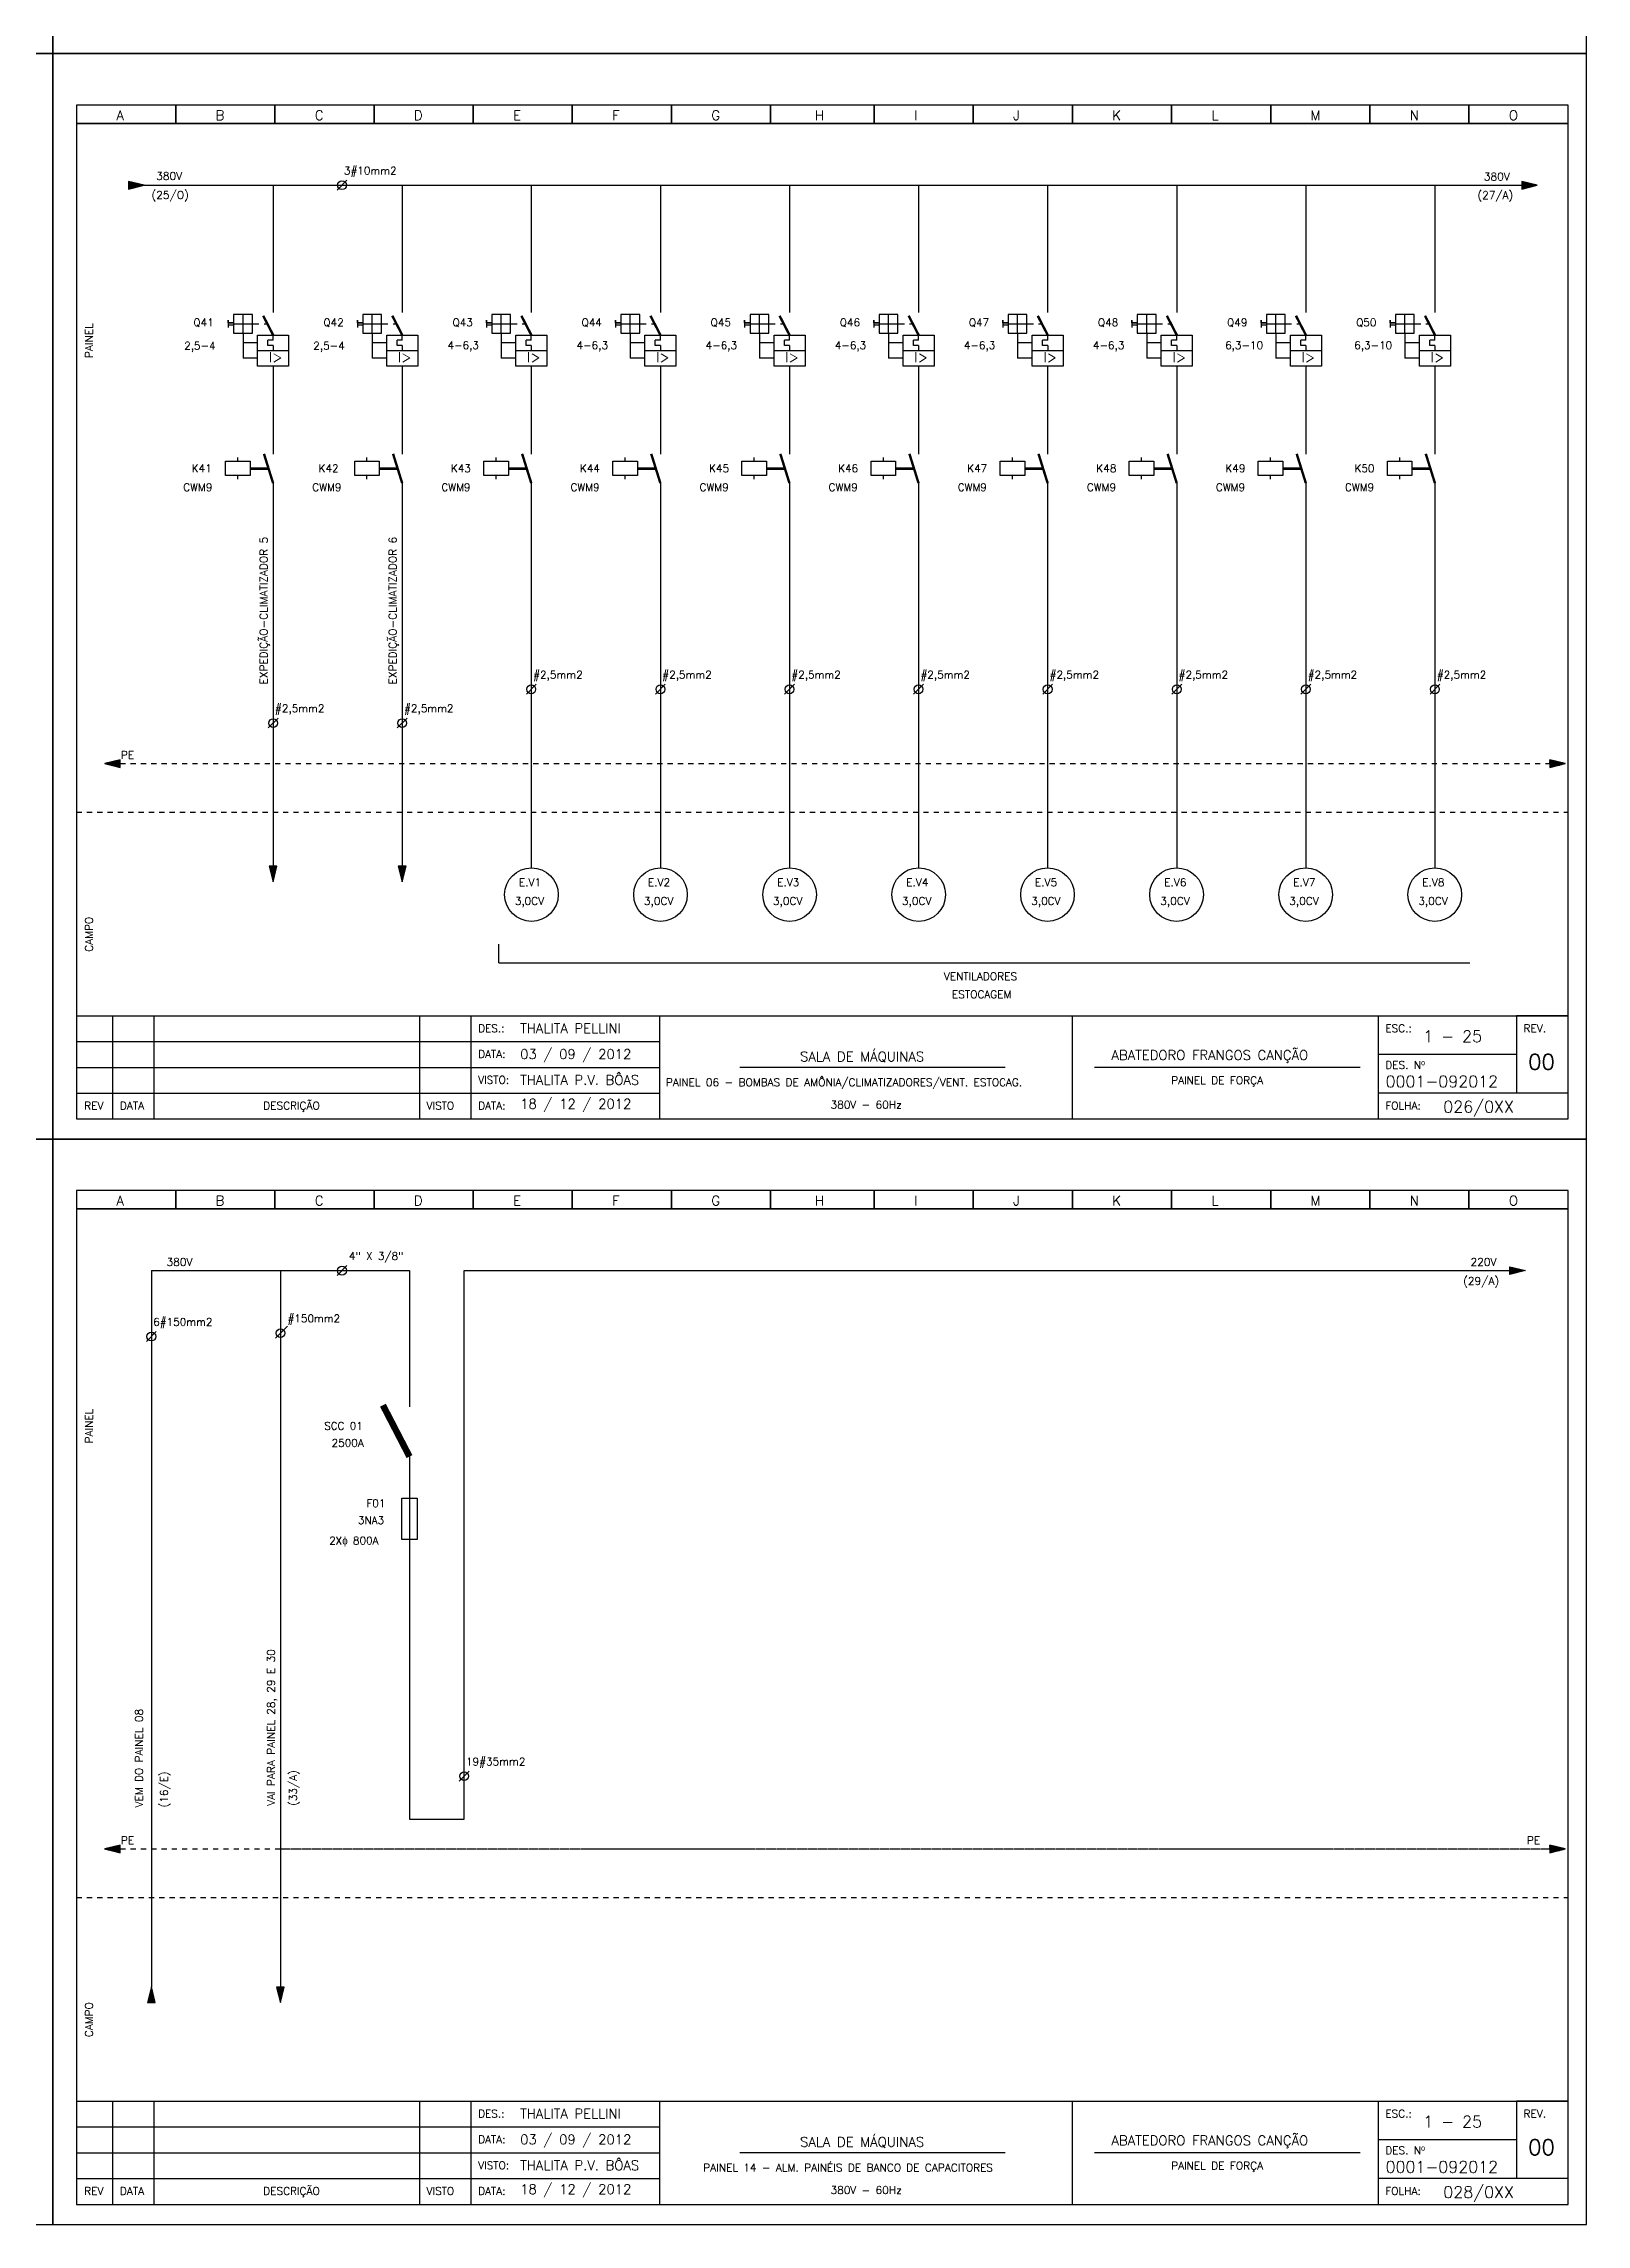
# Model space of a CAD drawing. Header units: millimetres. Extents: x 1974 to 2560, y 1429 to 1567.
# Drawn here: x 2159.6 to 2189.47, y 1470.58 to 1512.83 of the extents above; entities that cross this region are included whole.
import ezdxf

# ---------------------------------------------------------------- set-up
doc = ezdxf.new("R2010")
doc.units = ezdxf.units.MM
for name, pattern in [('DASHDOT2', [0.5, 0.25, -0.125, 0, -0.125]), ('DASHED', [0.75, 0.5, -0.25]), ('HIDDEN2', [0.1875, 0.125, -0.0625])]:
    doc.linetypes.add(name, pattern=pattern)
for name, color, linetype in [('1', 5, 'Continuous'), ('ALIMENTAÇÃO', 6, 'Continuous'), ('CONECTOR_SAK', 2, 'Continuous'), ('DISJUNTOR', 5, 'Continuous'), ('EQUIPAMENTOS', 5, 'Continuous'), ('MARGEM', 1, 'Continuous'), ('MOTORES', 5, 'Continuous'), ('PAINEL', 7, 'Continuous'), ('soft', 5, 'Continuous'), ('TERRA', 3, 'DASHED'), ('TEXTO', 4, 'Continuous'), ('TEXTO_2', 5, 'Continuous'), ('TIMBRE', 7, 'Continuous')]:
    doc.layers.add(name, color=color, linetype=linetype)
doc.styles.add('REGUA60', font='romans.shx', dxfattribs={"height": 2})
doc.styles.add('ROMANC', font='romanc.shx', dxfattribs={"height": 0.55})
doc.styles.add('ROMANS', font='romans.shx', dxfattribs={"height": 37})

msp = doc.modelspace()

# ---------------------------------------------------------------- hatches: boundary and pattern name
at = {"layer": 'EQUIPAMENTOS'}
for points in [[(2161.54, 1510.084), (2161.24, 1510.159), (2161.24, 1510.009)], [(2188.522, 1510.084), (2188.222, 1510.159), (2188.222, 1510.009)], [(2163.965, 1496.894), (2164.04, 1496.594), (2164.115, 1496.894)], [(2166.465, 1496.894), (2166.54, 1496.594), (2166.615, 1496.894)], [(2187.991, 1488.984), (2188.291, 1489.059), (2187.991, 1489.134)], [(2161.757, 1474.884), (2161.682, 1475.184), (2161.607, 1474.884)], [(2161.757, 1474.884), (2161.682, 1475.184), (2161.607, 1474.884)], [(2164.107, 1475.182), (2164.182, 1474.882), (2164.257, 1475.182)]]:
    msp.add_hatch(color=256, dxfattribs=at).paths.add_polyline_path(points)
at = {"layer": 'TERRA'}
h = msp.add_hatch(dxfattribs=at)
h.set_pattern_fill('ANSI31', color=256, scale=0.004, angle=180, style=0)
h.set_pattern_definition([(225, (2218.03320223, 1547.50084864), (0.0003535533906, -0.0003535533906), [])])
h.paths.add_polyline_path([(2160.779, 1498.881), (2161.079, 1498.881), (2161.079, 1498.956)])
h.paths.add_polyline_path([(2161.079, 1498.806), (2161.079, 1498.881), (2160.779, 1498.881)])
h = msp.add_hatch(dxfattribs=at)
h.set_pattern_fill('ANSI31', color=256, scale=0.004, style=0)
h.set_pattern_definition([(45, (2131.80874803, 1450.2612611), (-0.0003535533906, 0.0003535533906), [])])
h.paths.add_polyline_path([(2189.063, 1498.881), (2188.763, 1498.881), (2188.763, 1498.806)])
h.paths.add_polyline_path([(2188.763, 1498.956), (2188.763, 1498.881), (2189.063, 1498.881)])
h = msp.add_hatch(dxfattribs=at)
h.set_pattern_fill('ANSI31', color=256, scale=0.004, angle=180, style=0)
h.set_pattern_definition([(225, (2218.03320223, 1526.47584864), (0.0003535533906, -0.0003535533906), [])])
h.paths.add_polyline_path([(2160.779, 1477.856), (2161.079, 1477.856), (2161.079, 1477.931)])
h.paths.add_polyline_path([(2161.079, 1477.781), (2161.079, 1477.856), (2160.779, 1477.856)])
h = msp.add_hatch(dxfattribs=at)
h.set_pattern_fill('ANSI31', color=256, scale=0.004, style=0)
h.set_pattern_definition([(45, (2131.80874803, 1429.2362611), (-0.0003535533906, 0.0003535533906), [])])
h.paths.add_polyline_path([(2189.063, 1477.856), (2188.763, 1477.856), (2188.763, 1477.781)])
h.paths.add_polyline_path([(2188.763, 1477.931), (2188.763, 1477.856), (2189.063, 1477.856)])

# ---------------------------------------------------------------- linework, layer by layer
for p, q in [((2168.411, 1495.021), (2168.411, 1495.385)), ((2168.411, 1495.021), (2187.214, 1495.021)), ((2189.119, 1493.997), (2188.119, 1493.997)), ((2189.119, 1472.972), (2188.119, 1472.972))]:
    msp.add_line(p, q)
at = {"layer": '1'}
for p, q in [((2163.172, 1507.473), (2163.172, 1507.327)), ((2163.172, 1507.421), (2163.172, 1507.473)), ((2163.276, 1507.421), (2163.172, 1507.421)), ((2163.172, 1507.421), (2163.276, 1507.421)), ((2163.172, 1507.379), (2163.276, 1507.379)), ((2163.64, 1507.582), (2163.276, 1507.582)), ((2163.276, 1507.582), (2163.276, 1507.218)), ((2163.276, 1507.4), (2163.64, 1507.4)), ((2163.458, 1507.218), (2163.458, 1507.582)), ((2163.64, 1507.218), (2163.64, 1507.582)), ((2165.672, 1507.473), (2165.672, 1507.327)), ((2165.672, 1507.421), (2165.672, 1507.473)), ((2165.776, 1507.421), (2165.672, 1507.421)), ((2165.672, 1507.421), (2165.776, 1507.421)), ((2165.672, 1507.379), (2165.776, 1507.379)), ((2166.14, 1507.582), (2165.776, 1507.582)), ((2165.776, 1507.582), (2165.776, 1507.218)), ((2165.776, 1507.4), (2166.14, 1507.4)), ((2165.958, 1507.218), (2165.958, 1507.582)), ((2166.14, 1507.218), (2166.14, 1507.582)), ((2168.172, 1507.473), (2168.172, 1507.327)), ((2168.172, 1507.421), (2168.172, 1507.473)), ((2168.276, 1507.421), (2168.172, 1507.421)), ((2168.172, 1507.421), (2168.276, 1507.421)), ((2168.172, 1507.379), (2168.276, 1507.379)), ((2168.64, 1507.582), (2168.276, 1507.582)), ((2168.276, 1507.582), (2168.276, 1507.218)), ((2168.276, 1507.4), (2168.64, 1507.4)), ((2168.458, 1507.218), (2168.458, 1507.582)), ((2168.64, 1507.218), (2168.64, 1507.582)), ((2170.672, 1507.473), (2170.672, 1507.327)), ((2170.672, 1507.421), (2170.672, 1507.473)), ((2170.776, 1507.421), (2170.672, 1507.421)), ((2170.672, 1507.421), (2170.776, 1507.421)), ((2170.672, 1507.379), (2170.776, 1507.379)), ((2171.14, 1507.582), (2170.776, 1507.582)), ((2170.776, 1507.582), (2170.776, 1507.218)), ((2170.776, 1507.4), (2171.14, 1507.4)), ((2170.958, 1507.218), (2170.958, 1507.582)), ((2171.14, 1507.218), (2171.14, 1507.582)), ((2173.172, 1507.473), (2173.172, 1507.327)), ((2173.172, 1507.421), (2173.172, 1507.473)), ((2173.276, 1507.421), (2173.172, 1507.421)), ((2173.172, 1507.421), (2173.276, 1507.421)), ((2173.172, 1507.379), (2173.276, 1507.379)), ((2173.64, 1507.582), (2173.276, 1507.582)), ((2173.276, 1507.582), (2173.276, 1507.218)), ((2173.276, 1507.4), (2173.64, 1507.4)), ((2173.458, 1507.218), (2173.458, 1507.582)), ((2173.64, 1507.218), (2173.64, 1507.582)), ((2175.672, 1507.473), (2175.672, 1507.327)), ((2175.672, 1507.421), (2175.672, 1507.473)), ((2175.776, 1507.421), (2175.672, 1507.421)), ((2175.672, 1507.421), (2175.776, 1507.421)), ((2175.672, 1507.379), (2175.776, 1507.379)), ((2176.14, 1507.582), (2175.776, 1507.582)), ((2175.776, 1507.582), (2175.776, 1507.218)), ((2175.776, 1507.4), (2176.14, 1507.4)), ((2175.958, 1507.218), (2175.958, 1507.582)), ((2176.14, 1507.218), (2176.14, 1507.582)), ((2178.172, 1507.473), (2178.172, 1507.327)), ((2178.172, 1507.421), (2178.172, 1507.473)), ((2178.276, 1507.421), (2178.172, 1507.421)), ((2178.172, 1507.421), (2178.276, 1507.421)), ((2178.172, 1507.379), (2178.276, 1507.379)), ((2178.64, 1507.582), (2178.276, 1507.582)), ((2178.276, 1507.582), (2178.276, 1507.218)), ((2178.276, 1507.4), (2178.64, 1507.4)), ((2178.458, 1507.218), (2178.458, 1507.582)), ((2178.64, 1507.218), (2178.64, 1507.582)), ((2180.672, 1507.473), (2180.672, 1507.327)), ((2180.672, 1507.421), (2180.672, 1507.473)), ((2180.776, 1507.421), (2180.672, 1507.421)), ((2180.672, 1507.421), (2180.776, 1507.421)), ((2180.672, 1507.379), (2180.776, 1507.379)), ((2181.14, 1507.582), (2180.776, 1507.582)), ((2180.776, 1507.582), (2180.776, 1507.218)), ((2180.776, 1507.4), (2181.14, 1507.4)), ((2180.958, 1507.218), (2180.958, 1507.582)), ((2181.14, 1507.218), (2181.14, 1507.582)), ((2183.172, 1507.473), (2183.172, 1507.327)), ((2183.172, 1507.421), (2183.172, 1507.473)), ((2183.276, 1507.421), (2183.172, 1507.421)), ((2183.172, 1507.421), (2183.276, 1507.421)), ((2183.172, 1507.379), (2183.276, 1507.379)), ((2183.64, 1507.582), (2183.276, 1507.582)), ((2183.276, 1507.582), (2183.276, 1507.218)), ((2183.276, 1507.4), (2183.64, 1507.4)), ((2183.458, 1507.218), (2183.458, 1507.582)), ((2183.64, 1507.218), (2183.64, 1507.582)), ((2185.672, 1507.473), (2185.672, 1507.327)), ((2185.672, 1507.421), (2185.672, 1507.473)), ((2185.776, 1507.421), (2185.672, 1507.421)), ((2185.672, 1507.421), (2185.776, 1507.421)), ((2185.672, 1507.379), (2185.776, 1507.379)), ((2186.14, 1507.582), (2185.776, 1507.582)), ((2185.776, 1507.582), (2185.776, 1507.218)), ((2185.776, 1507.4), (2186.14, 1507.4)), ((2185.958, 1507.218), (2185.958, 1507.582)), ((2186.14, 1507.218), (2186.14, 1507.582)), ((2163.276, 1507.218), (2163.64, 1507.218)), ((2165.776, 1507.218), (2166.14, 1507.218)), ((2168.276, 1507.218), (2168.64, 1507.218)), ((2170.776, 1507.218), (2171.14, 1507.218)), ((2173.276, 1507.218), (2173.64, 1507.218)), ((2175.776, 1507.218), (2176.14, 1507.218)), ((2178.276, 1507.218), (2178.64, 1507.218)), ((2180.776, 1507.218), (2181.14, 1507.218)), ((2183.276, 1507.218), (2183.64, 1507.218)), ((2185.776, 1507.218), (2186.14, 1507.218))]:
    msp.add_line(p, q, dxfattribs=at)
at = {"layer": 'ALIMENTAÇÃO', "color": 6}
for p, q in [((2164.04, 1510.084), (2164.04, 1507.62)), ((2166.54, 1510.084), (2166.54, 1507.62)), ((2169.04, 1510.084), (2169.04, 1507.62)), ((2171.54, 1510.084), (2171.54, 1507.62)), ((2174.04, 1510.084), (2174.04, 1507.62)), ((2176.54, 1510.084), (2176.54, 1507.62)), ((2179.04, 1510.084), (2179.04, 1507.62)), ((2181.54, 1510.084), (2181.54, 1507.62)), ((2184.04, 1510.084), (2184.04, 1507.62)), ((2186.54, 1510.084), (2186.54, 1507.62)), ((2164.04, 1506.582), (2164.04, 1504.877)), ((2166.54, 1506.582), (2166.54, 1504.877)), ((2169.04, 1506.582), (2169.04, 1504.877)), ((2171.54, 1506.582), (2171.54, 1504.877)), ((2174.04, 1506.582), (2174.04, 1504.877)), ((2176.54, 1506.582), (2176.54, 1504.877)), ((2179.04, 1506.582), (2179.04, 1504.877)), ((2181.54, 1506.582), (2181.54, 1504.877)), ((2184.04, 1506.582), (2184.04, 1504.877)), ((2186.54, 1506.582), (2186.54, 1504.877)), ((2164.04, 1504.314), (2164.04, 1500.32)), ((2166.54, 1504.314), (2166.54, 1500.32)), ((2169.04, 1504.314), (2169.04, 1496.862)), ((2171.54, 1504.314), (2171.54, 1496.862)), ((2174.04, 1504.314), (2174.04, 1496.862)), ((2176.54, 1504.314), (2176.54, 1496.862)), ((2179.04, 1504.314), (2179.04, 1496.862)), ((2181.54, 1504.314), (2181.54, 1496.862)), ((2184.04, 1504.314), (2184.04, 1496.862)), ((2186.54, 1504.314), (2186.54, 1496.862)), ((2164.04, 1500.32), (2164.04, 1496.894)), ((2166.54, 1500.32), (2166.54, 1496.894)), ((2164.182, 1489.059), (2164.182, 1475.182))]:
    msp.add_line(p, q, dxfattribs=at)
at = {"layer": 'ALIMENTAÇÃO'}
for p, q in [((2166.682, 1489.059), (2166.682, 1486.418)), ((2167.741, 1478.436), (2167.741, 1489.059)), ((2166.682, 1485.457), (2166.682, 1478.436)), ((2166.682, 1478.436), (2167.741, 1478.436))]:
    msp.add_line(p, q, dxfattribs=at)
at = {"layer": 'CONECTOR_SAK'}
for p, q in [((2165.47, 1510.181), (2165.279, 1509.988)), ((2169.136, 1500.417), (2168.945, 1500.224)), ((2171.636, 1500.417), (2171.445, 1500.224)), ((2174.136, 1500.417), (2173.945, 1500.224)), ((2176.636, 1500.417), (2176.445, 1500.224)), ((2179.136, 1500.417), (2178.945, 1500.224)), ((2181.636, 1500.417), (2181.445, 1500.224)), ((2184.136, 1500.417), (2183.945, 1500.224)), ((2186.636, 1500.417), (2186.445, 1500.224)), ((2164.136, 1499.764), (2163.945, 1499.571)), ((2166.636, 1499.764), (2166.445, 1499.571)), ((2165.47, 1489.156), (2165.279, 1488.963)), ((2161.777, 1487.879), (2161.587, 1487.686)), ((2164.318, 1487.987), (2164.087, 1487.753)), ((2167.837, 1479.363), (2167.646, 1479.17))]:
    msp.add_line(p, q, dxfattribs=at)
for centre in [(2165.374, 1510.084), (2169.04, 1500.32), (2171.54, 1500.32), (2174.04, 1500.32), (2176.54, 1500.32), (2179.04, 1500.32), (2181.54, 1500.32), (2184.04, 1500.32), (2186.54, 1500.32), (2164.04, 1499.667), (2166.54, 1499.667), (2165.374, 1489.059), (2161.682, 1487.782), (2164.182, 1487.849), (2167.741, 1479.266)]:
    msp.add_circle(centre, 0.0846, dxfattribs=at)
at = {"layer": 'DISJUNTOR', "linetype": 'HIDDEN2'}
for p, q in [((2163.64, 1507.4), (2163.94, 1507.4)), ((2166.14, 1507.4), (2166.44, 1507.4)), ((2168.64, 1507.4), (2168.94, 1507.4)), ((2171.14, 1507.4), (2171.44, 1507.4)), ((2173.64, 1507.4), (2173.94, 1507.4)), ((2176.14, 1507.4), (2176.44, 1507.4)), ((2178.64, 1507.4), (2178.94, 1507.4)), ((2181.14, 1507.4), (2181.44, 1507.4)), ((2183.64, 1507.4), (2183.94, 1507.4)), ((2186.14, 1507.4), (2186.44, 1507.4))]:
    msp.add_line(p, q, dxfattribs=at)
at = {"layer": 'DISJUNTOR'}
for p, q in [((2163.458, 1507.218), (2163.458, 1506.732)), ((2163.74, 1507.032), (2163.458, 1507.032)), ((2163.741, 1506.883), (2164.341, 1506.883)), ((2164.041, 1507.083), (2163.941, 1507.083)), ((2163.941, 1506.983), (2163.941, 1507.083)), ((2164.041, 1506.983), (2163.941, 1506.983)), ((2164.041, 1507.083), (2164.041, 1507.183)), ((2164.041, 1506.983), (2164.041, 1506.883)), ((2165.958, 1507.218), (2165.958, 1506.732)), ((2166.24, 1507.032), (2165.958, 1507.032)), ((2166.241, 1506.883), (2166.841, 1506.883)), ((2166.541, 1507.083), (2166.441, 1507.083)), ((2166.441, 1506.983), (2166.441, 1507.083)), ((2166.541, 1506.983), (2166.441, 1506.983)), ((2166.541, 1507.083), (2166.541, 1507.183)), ((2166.541, 1506.983), (2166.541, 1506.883)), ((2168.458, 1507.218), (2168.458, 1506.732)), ((2168.74, 1507.032), (2168.458, 1507.032)), ((2168.741, 1506.883), (2169.341, 1506.883)), ((2169.041, 1507.083), (2168.941, 1507.083)), ((2168.941, 1506.983), (2168.941, 1507.083)), ((2169.041, 1506.983), (2168.941, 1506.983)), ((2169.041, 1507.083), (2169.041, 1507.183)), ((2169.041, 1506.983), (2169.041, 1506.883)), ((2170.958, 1507.218), (2170.958, 1506.732)), ((2171.24, 1507.032), (2170.958, 1507.032)), ((2171.241, 1506.883), (2171.841, 1506.883)), ((2171.541, 1507.083), (2171.441, 1507.083)), ((2171.441, 1506.983), (2171.441, 1507.083)), ((2171.541, 1506.983), (2171.441, 1506.983)), ((2171.541, 1507.083), (2171.541, 1507.183)), ((2171.541, 1506.983), (2171.541, 1506.883)), ((2173.458, 1507.218), (2173.458, 1506.732)), ((2173.74, 1507.032), (2173.458, 1507.032)), ((2173.741, 1506.883), (2174.341, 1506.883)), ((2174.041, 1507.083), (2173.941, 1507.083)), ((2173.941, 1506.983), (2173.941, 1507.083)), ((2174.041, 1506.983), (2173.941, 1506.983)), ((2174.041, 1507.083), (2174.041, 1507.183)), ((2174.041, 1506.983), (2174.041, 1506.883)), ((2175.958, 1507.218), (2175.958, 1506.732)), ((2176.24, 1507.032), (2175.958, 1507.032)), ((2176.241, 1506.883), (2176.841, 1506.883)), ((2176.541, 1507.083), (2176.441, 1507.083)), ((2176.441, 1506.983), (2176.441, 1507.083)), ((2176.541, 1506.983), (2176.441, 1506.983)), ((2176.541, 1507.083), (2176.541, 1507.183)), ((2176.541, 1506.983), (2176.541, 1506.883)), ((2178.458, 1507.218), (2178.458, 1506.732)), ((2178.74, 1507.032), (2178.458, 1507.032)), ((2178.741, 1506.883), (2179.341, 1506.883)), ((2179.041, 1507.083), (2178.941, 1507.083)), ((2178.941, 1506.983), (2178.941, 1507.083)), ((2179.041, 1506.983), (2178.941, 1506.983)), ((2179.041, 1507.083), (2179.041, 1507.183)), ((2179.041, 1506.983), (2179.041, 1506.883)), ((2180.958, 1507.218), (2180.958, 1506.732)), ((2181.24, 1507.032), (2180.958, 1507.032)), ((2181.241, 1506.883), (2181.841, 1506.883)), ((2181.541, 1507.083), (2181.441, 1507.083)), ((2181.441, 1506.983), (2181.441, 1507.083)), ((2181.541, 1506.983), (2181.441, 1506.983)), ((2181.541, 1507.083), (2181.541, 1507.183)), ((2181.541, 1506.983), (2181.541, 1506.883)), ((2183.458, 1507.218), (2183.458, 1506.732)), ((2183.74, 1507.032), (2183.458, 1507.032)), ((2183.741, 1506.883), (2184.341, 1506.883)), ((2184.041, 1507.083), (2183.941, 1507.083)), ((2183.941, 1506.983), (2183.941, 1507.083)), ((2184.041, 1506.983), (2183.941, 1506.983)), ((2184.041, 1507.083), (2184.041, 1507.183)), ((2184.041, 1506.983), (2184.041, 1506.883)), ((2185.958, 1507.218), (2185.958, 1506.732)), ((2186.24, 1507.032), (2185.958, 1507.032)), ((2186.241, 1506.883), (2186.841, 1506.883)), ((2186.541, 1507.083), (2186.441, 1507.083)), ((2186.441, 1506.983), (2186.441, 1507.083)), ((2186.541, 1506.983), (2186.441, 1506.983)), ((2186.541, 1507.083), (2186.541, 1507.183)), ((2186.541, 1506.983), (2186.541, 1506.883)), ((2163.74, 1506.732), (2163.458, 1506.732)), ((2166.24, 1506.732), (2165.958, 1506.732)), ((2168.74, 1506.732), (2168.458, 1506.732)), ((2171.24, 1506.732), (2170.958, 1506.732)), ((2173.74, 1506.732), (2173.458, 1506.732)), ((2176.24, 1506.732), (2175.958, 1506.732)), ((2178.74, 1506.732), (2178.458, 1506.732)), ((2181.24, 1506.732), (2180.958, 1506.732)), ((2183.74, 1506.732), (2183.458, 1506.732)), ((2186.24, 1506.732), (2185.958, 1506.732))]:
    msp.add_line(p, q, dxfattribs=at)
for points, const_width in [([(2164.041, 1507.183), (2163.848, 1507.557)], 0.0472), ([(2166.541, 1507.183), (2166.348, 1507.557)], 0.0472), ([(2169.041, 1507.183), (2168.848, 1507.557)], 0.0472), ([(2171.541, 1507.183), (2171.348, 1507.557)], 0.0472), ([(2174.041, 1507.183), (2173.848, 1507.557)], 0.0472), ([(2176.541, 1507.183), (2176.348, 1507.557)], 0.0472), ([(2179.041, 1507.183), (2178.848, 1507.557)], 0.0472), ([(2181.541, 1507.183), (2181.348, 1507.557)], 0.0472), ([(2184.041, 1507.183), (2183.848, 1507.557)], 0.0472), ([(2186.541, 1507.183), (2186.348, 1507.557)], 0.0472), ([(2166.682, 1485.457), (2166.167, 1486.452)], 0.126)]:
    msp.add_lwpolyline(points, dxfattribs=dict(at, const_width=const_width))
for points in [[(2163.741, 1507.183), (2164.341, 1507.183), (2164.341, 1506.583), (2163.741, 1506.583)], [(2166.241, 1507.183), (2166.841, 1507.183), (2166.841, 1506.583), (2166.241, 1506.583)], [(2168.741, 1507.183), (2169.341, 1507.183), (2169.341, 1506.583), (2168.741, 1506.583)], [(2171.241, 1507.183), (2171.841, 1507.183), (2171.841, 1506.583), (2171.241, 1506.583)], [(2173.741, 1507.183), (2174.341, 1507.183), (2174.341, 1506.583), (2173.741, 1506.583)], [(2176.241, 1507.183), (2176.841, 1507.183), (2176.841, 1506.583), (2176.241, 1506.583)], [(2178.741, 1507.183), (2179.341, 1507.183), (2179.341, 1506.583), (2178.741, 1506.583)], [(2181.241, 1507.183), (2181.841, 1507.183), (2181.841, 1506.583), (2181.241, 1506.583)], [(2183.741, 1507.183), (2184.341, 1507.183), (2184.341, 1506.583), (2183.741, 1506.583)], [(2186.241, 1507.183), (2186.841, 1507.183), (2186.841, 1506.583), (2186.241, 1506.583)]]:
    msp.add_lwpolyline(points, close=True, dxfattribs=at)
at = {"layer": 'EQUIPAMENTOS'}
for p, q in [((2163.358, 1504.738), (2163.358, 1504.809)), ((2165.858, 1504.738), (2165.858, 1504.809)), ((2168.358, 1504.738), (2168.358, 1504.809)), ((2170.858, 1504.738), (2170.858, 1504.809)), ((2173.358, 1504.738), (2173.358, 1504.809)), ((2175.858, 1504.738), (2175.858, 1504.809)), ((2178.358, 1504.738), (2178.358, 1504.809)), ((2180.858, 1504.738), (2180.858, 1504.809)), ((2183.358, 1504.738), (2183.358, 1504.809)), ((2185.858, 1504.738), (2185.858, 1504.809)), ((2163.358, 1504.388), (2163.358, 1504.459)), ((2163.596, 1504.608), (2163.948, 1504.608)), ((2163.596, 1504.588), (2163.955, 1504.588)), ((2165.858, 1504.388), (2165.858, 1504.459)), ((2166.096, 1504.608), (2166.448, 1504.608)), ((2166.096, 1504.588), (2166.455, 1504.588)), ((2168.358, 1504.388), (2168.358, 1504.459)), ((2168.596, 1504.608), (2168.948, 1504.608)), ((2168.596, 1504.588), (2168.955, 1504.588)), ((2170.858, 1504.388), (2170.858, 1504.459)), ((2171.096, 1504.608), (2171.448, 1504.608)), ((2171.096, 1504.588), (2171.455, 1504.588)), ((2173.358, 1504.388), (2173.358, 1504.459)), ((2173.596, 1504.608), (2173.948, 1504.608)), ((2173.596, 1504.588), (2173.955, 1504.588)), ((2175.858, 1504.388), (2175.858, 1504.459)), ((2176.096, 1504.608), (2176.448, 1504.608)), ((2176.096, 1504.588), (2176.455, 1504.588)), ((2178.358, 1504.388), (2178.358, 1504.459)), ((2178.596, 1504.608), (2178.948, 1504.608)), ((2178.596, 1504.588), (2178.955, 1504.588)), ((2180.858, 1504.388), (2180.858, 1504.459)), ((2181.096, 1504.608), (2181.448, 1504.608)), ((2181.096, 1504.588), (2181.455, 1504.588)), ((2183.358, 1504.388), (2183.358, 1504.459)), ((2183.596, 1504.608), (2183.948, 1504.608)), ((2183.596, 1504.588), (2183.955, 1504.588)), ((2185.858, 1504.388), (2185.858, 1504.459)), ((2186.096, 1504.608), (2186.448, 1504.608)), ((2186.096, 1504.588), (2186.455, 1504.588)), ((2161.682, 1489.059), (2166.682, 1489.059)), ((2167.741, 1489.059), (2187.991, 1489.059))]:
    msp.add_line(p, q, dxfattribs=at)
for points in [[(2161.24, 1510.009), (2161.54, 1510.084), (2161.24, 1510.159), (2161.24, 1510.009)], [(2188.222, 1510.009), (2188.522, 1510.084), (2188.222, 1510.159), (2188.222, 1510.009)], [(2163.965, 1496.894), (2164.04, 1496.594), (2164.115, 1496.894), (2163.965, 1496.894)], [(2166.465, 1496.894), (2166.54, 1496.594), (2166.615, 1496.894), (2166.465, 1496.894)], [(2187.991, 1489.134), (2188.291, 1489.059), (2187.991, 1488.984), (2187.991, 1489.134)], [(2161.757, 1474.884), (2161.682, 1475.184), (2161.607, 1474.884), (2161.757, 1474.884)], [(2164.107, 1475.182), (2164.182, 1474.882), (2164.257, 1475.182), (2164.107, 1475.182)]]:
    msp.add_lwpolyline(points, dxfattribs=at)
for points in [[(2163.12, 1504.459), (2163.12, 1504.738), (2163.596, 1504.738), (2163.596, 1504.459)], [(2165.62, 1504.459), (2165.62, 1504.738), (2166.096, 1504.738), (2166.096, 1504.459)], [(2168.12, 1504.459), (2168.12, 1504.738), (2168.596, 1504.738), (2168.596, 1504.459)], [(2170.62, 1504.459), (2170.62, 1504.738), (2171.096, 1504.738), (2171.096, 1504.459)], [(2173.12, 1504.459), (2173.12, 1504.738), (2173.596, 1504.738), (2173.596, 1504.459)], [(2175.62, 1504.459), (2175.62, 1504.738), (2176.096, 1504.738), (2176.096, 1504.459)], [(2178.12, 1504.459), (2178.12, 1504.738), (2178.596, 1504.738), (2178.596, 1504.459)], [(2180.62, 1504.459), (2180.62, 1504.738), (2181.096, 1504.738), (2181.096, 1504.459)], [(2183.12, 1504.459), (2183.12, 1504.738), (2183.596, 1504.738), (2183.596, 1504.459)], [(2185.62, 1504.459), (2185.62, 1504.738), (2186.096, 1504.738), (2186.096, 1504.459)], [(2166.532, 1484.651), (2166.832, 1484.651), (2166.832, 1483.851), (2166.532, 1483.851)]]:
    msp.add_lwpolyline(points, close=True, dxfattribs=at)
at = {"layer": 'EQUIPAMENTOS', "const_width": 0.0472}
for points in [[(2164.04, 1504.314), (2163.863, 1504.882)], [(2166.54, 1504.314), (2166.363, 1504.882)], [(2169.04, 1504.314), (2168.863, 1504.882)], [(2171.54, 1504.314), (2171.363, 1504.882)], [(2174.04, 1504.314), (2173.863, 1504.882)], [(2176.54, 1504.314), (2176.363, 1504.882)], [(2179.04, 1504.314), (2178.863, 1504.882)], [(2181.54, 1504.314), (2181.363, 1504.882)], [(2184.04, 1504.314), (2183.863, 1504.882)], [(2186.54, 1504.314), (2186.363, 1504.882)]]:
    msp.add_lwpolyline(points, dxfattribs=at)
at = {"layer": 'MARGEM', "color": 7}
for points in [[(2130.073, 1512.634), (2159.773, 1512.634), (2159.773, 1533.659), (2130.073, 1533.659)], [(2159.773, 1512.634), (2189.473, 1512.634), (2189.473, 1533.659), (2159.773, 1533.659)], [(2130.073, 1491.609), (2159.773, 1491.609), (2159.773, 1512.634), (2130.073, 1512.634)], [(2159.773, 1491.609), (2189.473, 1491.609), (2189.473, 1512.634), (2159.773, 1512.634)], [(2130.073, 1470.584), (2159.773, 1470.584), (2159.773, 1491.609), (2130.073, 1491.609)], [(2159.773, 1470.584), (2189.473, 1470.584), (2189.473, 1491.609), (2159.773, 1491.609)]]:
    msp.add_lwpolyline(points, close=True, dxfattribs=at)
at = {"layer": 'MOTORES'}
for centre in [(2169.043, 1496.343), (2171.543, 1496.343), (2174.043, 1496.343), (2176.543, 1496.343), (2179.037, 1496.343), (2181.537, 1496.343), (2184.037, 1496.343), (2186.537, 1496.343)]:
    msp.add_circle(centre, 0.519, dxfattribs=at)
at = {"layer": 'PAINEL', "color": 12, "linetype": 'HIDDEN2', "ltscale": 0.005}
for p, q in [((2160.235, 1497.941), (2189.119, 1497.941)), ((2160.235, 1476.916), (2189.119, 1476.916))]:
    msp.add_line(p, q, dxfattribs=at)
at = {"layer": 'soft'}
for p, q in [((2161.306, 1510.084), (2188.522, 1510.084)), ((2161.682, 1489.059), (2161.682, 1475.184))]:
    msp.add_line(p, q, dxfattribs=at)
at = {"layer": 'TERRA', "linetype": 'DASHDOT2', "ltscale": 0.0025}
for p, q in [((2161.079, 1498.881), (2188.763, 1498.881)), ((2161.079, 1477.856), (2188.763, 1477.856)), ((2161.079, 1477.856), (2188.763, 1477.856)), ((2164.19, 1477.856), (2189.063, 1477.856))]:
    msp.add_line(p, q, dxfattribs=at)
at = {"layer": 'TERRA'}
for points in [[(2161.079, 1498.956), (2160.779, 1498.881), (2161.079, 1498.806), (2161.079, 1498.956)], [(2161.079, 1498.956), (2160.779, 1498.881), (2161.079, 1498.806), (2161.079, 1498.956)], [(2188.763, 1498.806), (2189.063, 1498.881), (2188.763, 1498.956), (2188.763, 1498.806)], [(2188.763, 1498.806), (2189.063, 1498.881), (2188.763, 1498.956), (2188.763, 1498.806)], [(2161.079, 1477.931), (2160.779, 1477.856), (2161.079, 1477.781), (2161.079, 1477.931)], [(2161.079, 1477.931), (2160.779, 1477.856), (2161.079, 1477.781), (2161.079, 1477.931)], [(2188.763, 1477.781), (2189.063, 1477.856), (2188.763, 1477.931), (2188.763, 1477.781)], [(2188.763, 1477.781), (2189.063, 1477.856), (2188.763, 1477.931), (2188.763, 1477.781)]]:
    msp.add_lwpolyline(points, dxfattribs=at)
at = {"layer": 'TIMBRE', "color": 12}
for p, q in [((2189.119, 1511.634), (2160.235, 1511.634)), ((2189.119, 1490.609), (2160.235, 1490.609))]:
    msp.add_line(p, q, dxfattribs=at)
at = {"layer": 'TIMBRE'}
for p, q in [((2160.235, 1493.997), (2189.119, 1493.997)), ((2160.935, 1491.997), (2160.935, 1493.997)), ((2161.735, 1491.997), (2161.735, 1493.997)), ((2166.873, 1493.997), (2166.873, 1491.997)), ((2167.873, 1491.997), (2167.873, 1493.997)), ((2171.526, 1493.997), (2171.526, 1491.997)), ((2179.516, 1493.997), (2179.516, 1491.997)), ((2185.443, 1493.997), (2185.443, 1491.997)), ((2188.119, 1493.997), (2188.119, 1492.497)), ((2160.235, 1493.497), (2171.526, 1493.497)), ((2160.235, 1492.997), (2171.526, 1492.997)), ((2178.22, 1492.997), (2173.076, 1492.997)), ((2185.091, 1492.997), (2179.947, 1492.997)), ((2188.119, 1493.247), (2185.443, 1493.247)), ((2160.235, 1492.497), (2171.526, 1492.497)), ((2189.119, 1492.497), (2185.443, 1492.497)), ((2160.235, 1472.972), (2189.119, 1472.972)), ((2160.935, 1470.972), (2160.935, 1472.972)), ((2161.735, 1470.972), (2161.735, 1472.972)), ((2166.873, 1472.972), (2166.873, 1470.972)), ((2167.873, 1470.972), (2167.873, 1472.972)), ((2171.526, 1472.972), (2171.526, 1470.972)), ((2179.516, 1472.972), (2179.516, 1470.972)), ((2185.443, 1472.972), (2185.443, 1470.972)), ((2188.119, 1472.972), (2188.119, 1471.472)), ((2160.235, 1472.472), (2171.526, 1472.472)), ((2188.119, 1472.222), (2185.443, 1472.222)), ((2160.235, 1471.972), (2171.526, 1471.972)), ((2178.22, 1471.972), (2173.076, 1471.972)), ((2185.091, 1471.972), (2179.947, 1471.972)), ((2160.235, 1471.472), (2171.526, 1471.472)), ((2189.119, 1471.472), (2185.443, 1471.472))]:
    msp.add_line(p, q, dxfattribs=at)
at = {"layer": 'TIMBRE', "color": 12}
for points in [[(2160.235, 1511.284), (2162.155, 1511.284), (2162.155, 1511.634), (2160.235, 1511.634)], [(2162.155, 1511.284), (2164.075, 1511.284), (2164.075, 1511.634), (2162.155, 1511.634)], [(2164.075, 1511.284), (2165.995, 1511.284), (2165.995, 1511.634), (2164.075, 1511.634)], [(2165.995, 1511.284), (2167.915, 1511.284), (2167.915, 1511.634), (2165.995, 1511.634)], [(2167.915, 1511.284), (2169.835, 1511.284), (2169.835, 1511.634), (2167.915, 1511.634)], [(2169.835, 1511.284), (2171.755, 1511.284), (2171.755, 1511.634), (2169.835, 1511.634)], [(2171.755, 1511.284), (2173.675, 1511.284), (2173.675, 1511.634), (2171.755, 1511.634)], [(2173.675, 1511.284), (2175.679, 1511.284), (2175.679, 1511.634), (2173.675, 1511.634)], [(2175.679, 1511.284), (2177.599, 1511.284), (2177.599, 1511.634), (2175.679, 1511.634)], [(2177.599, 1511.284), (2179.519, 1511.284), (2179.519, 1511.634), (2177.599, 1511.634)], [(2179.519, 1511.284), (2181.439, 1511.284), (2181.439, 1511.634), (2179.519, 1511.634)], [(2181.439, 1511.284), (2183.359, 1511.284), (2183.359, 1511.634), (2181.439, 1511.634)], [(2183.359, 1511.284), (2185.279, 1511.284), (2185.279, 1511.634), (2183.359, 1511.634)], [(2185.279, 1511.284), (2187.199, 1511.284), (2187.199, 1511.634), (2185.279, 1511.634)], [(2187.199, 1511.284), (2189.119, 1511.284), (2189.119, 1511.634), (2187.199, 1511.634)], [(2160.235, 1491.997), (2189.119, 1491.997), (2189.119, 1511.284), (2160.235, 1511.284)], [(2160.235, 1490.259), (2162.155, 1490.259), (2162.155, 1490.609), (2160.235, 1490.609)], [(2162.155, 1490.259), (2164.075, 1490.259), (2164.075, 1490.609), (2162.155, 1490.609)], [(2164.075, 1490.259), (2165.995, 1490.259), (2165.995, 1490.609), (2164.075, 1490.609)], [(2165.995, 1490.259), (2167.915, 1490.259), (2167.915, 1490.609), (2165.995, 1490.609)], [(2167.915, 1490.259), (2169.835, 1490.259), (2169.835, 1490.609), (2167.915, 1490.609)], [(2169.835, 1490.259), (2171.755, 1490.259), (2171.755, 1490.609), (2169.835, 1490.609)], [(2171.755, 1490.259), (2173.675, 1490.259), (2173.675, 1490.609), (2171.755, 1490.609)], [(2173.675, 1490.259), (2175.679, 1490.259), (2175.679, 1490.609), (2173.675, 1490.609)], [(2175.679, 1490.259), (2177.599, 1490.259), (2177.599, 1490.609), (2175.679, 1490.609)], [(2177.599, 1490.259), (2179.519, 1490.259), (2179.519, 1490.609), (2177.599, 1490.609)], [(2179.519, 1490.259), (2181.439, 1490.259), (2181.439, 1490.609), (2179.519, 1490.609)], [(2181.439, 1490.259), (2183.359, 1490.259), (2183.359, 1490.609), (2181.439, 1490.609)], [(2183.359, 1490.259), (2185.279, 1490.259), (2185.279, 1490.609), (2183.359, 1490.609)], [(2185.279, 1490.259), (2187.199, 1490.259), (2187.199, 1490.609), (2185.279, 1490.609)], [(2187.199, 1490.259), (2189.119, 1490.259), (2189.119, 1490.609), (2187.199, 1490.609)], [(2160.235, 1470.972), (2189.119, 1470.972), (2189.119, 1490.259), (2160.235, 1490.259)]]:
    msp.add_lwpolyline(points, close=True, dxfattribs=at)

# ---------------------------------------------------------------- texts
at = {"style": 'ROMANS'}
for s, p in [('ESC.:', (2185.58, 1493.68)), ('REV.', (2188.255, 1493.68)), ('DES. Nº', (2185.58, 1492.967)), ('PAINEL 06 - BOMBAS DE AMÔNIA/CLIMATIZADORES/VENT. ESTOCAG.', (2171.644, 1492.633)), ('PAINEL DE FORÇA', (2181.43, 1492.671)), ('380V - 60Hz', (2174.833, 1492.198)), ('FOLHA:', (2185.58, 1492.18)), ('ESC.:', (2185.58, 1472.655)), ('REV.', (2188.255, 1472.655)), ('PAINEL 14 - ALM. PAINÉIS DE BANCO DE CAPACITORES', (2172.369, 1471.608)), ('PAINEL DE FORÇA', (2181.43, 1471.646)), ('DES. Nº', (2185.58, 1471.942)), ('380V - 60Hz', (2174.833, 1471.173)), ('FOLHA:', (2185.58, 1471.155))]:
    msp.add_text(s, height=0.15, dxfattribs=at).set_placement(p)
at = {"layer": 'TEXTO'}
for s, height, style, p in [('A', 0.188, 'ROMANS', (2161.007, 1511.347)), ('B', 0.188, 'ROMANS', (2162.927, 1511.347)), ('C', 0.188, 'ROMANS', (2164.847, 1511.347)), ('D', 0.188, 'ROMANS', (2166.767, 1511.347)), ('E', 0.188, 'ROMANS', (2168.687, 1511.347)), ('F', 0.188, 'ROMANS', (2170.607, 1511.347)), ('G', 0.188, 'ROMANS', (2172.527, 1511.347)), ('H', 0.188, 'ROMANS', (2174.532, 1511.347)), ('I', 0.188, 'ROMANS', (2176.452, 1511.347)), ('J', 0.188, 'ROMANS', (2178.372, 1511.347)), ('K', 0.188, 'ROMANS', (2180.292, 1511.347)), ('L', 0.188, 'ROMANS', (2182.212, 1511.347)), ('M', 0.188, 'ROMANS', (2184.132, 1511.347)), ('N', 0.188, 'ROMANS', (2186.052, 1511.347)), ('O', 0.188, 'ROMANS', (2187.972, 1511.347)), ('380V', 0.15, 'ROMANS', (2161.778, 1510.19)), ('3#10mm2', 0.148, 'ROMANS', (2165.411, 1510.294)), ('380V', 0.15, 'ROMANS', (2187.489, 1510.178)), ('(25/O)', 0.15, 'ROMANS', (2161.685, 1509.822)), ('(27/A)', 0.15, 'ROMANS', (2187.363, 1509.818)), ('Q41', 0.148, 'ROMANS', (2162.496, 1507.353)), ('Q42', 0.148, 'ROMANS', (2165.014, 1507.353)), ('Q43', 0.148, 'ROMANS', (2167.514, 1507.353)), ('Q44', 0.148, 'ROMANS', (2170.014, 1507.353)), ('Q45', 0.148, 'ROMANS', (2172.514, 1507.353)), ('Q46', 0.148, 'ROMANS', (2175.014, 1507.353)), ('Q47', 0.148, 'ROMANS', (2177.514, 1507.353)), ('Q48', 0.148, 'ROMANS', (2180.014, 1507.353)), ('Q49', 0.148, 'ROMANS', (2182.514, 1507.353)), ('Q50', 0.148, 'ROMANS', (2185.014, 1507.353)), ('2,5-4', 0.148, 'ROMANS', (2162.318, 1506.901)), ('2,5-4', 0.148, 'ROMANS', (2164.818, 1506.901)), ('4-6,3', 0.148, 'ROMANS', (2167.417, 1506.911)), ('4-6,3', 0.148, 'ROMANS', (2169.917, 1506.911)), ('4-6,3', 0.148, 'ROMANS', (2172.417, 1506.911)), ('4-6,3', 0.148, 'ROMANS', (2174.917, 1506.911)), ('4-6,3', 0.148, 'ROMANS', (2177.417, 1506.911)), ('4-6,3', 0.148, 'ROMANS', (2179.917, 1506.911)), ('6,3-10', 0.148, 'ROMANS', (2182.477, 1506.911)), ('6,3-10', 0.148, 'ROMANS', (2184.977, 1506.911)), ('CWM9', 0.148, 'ROMANS', (2162.299, 1504.161)), ('K41', 0.148, 'ROMANS', (2162.464, 1504.527)), ('CWM9', 0.148, 'ROMANS', (2164.799, 1504.161)), ('K42', 0.148, 'ROMANS', (2164.922, 1504.527)), ('CWM9', 0.148, 'ROMANS', (2167.299, 1504.161)), ('K43', 0.148, 'ROMANS', (2167.483, 1504.527)), ('CWM9', 0.148, 'ROMANS', (2169.799, 1504.161)), ('K44', 0.148, 'ROMANS', (2169.983, 1504.527)), ('CWM9', 0.148, 'ROMANS', (2172.299, 1504.161)), ('K45', 0.148, 'ROMANS', (2172.483, 1504.527)), ('CWM9', 0.148, 'ROMANS', (2174.799, 1504.161)), ('K46', 0.148, 'ROMANS', (2174.983, 1504.527)), ('CWM9', 0.148, 'ROMANS', (2177.299, 1504.161)), ('K47', 0.148, 'ROMANS', (2177.483, 1504.527)), ('CWM9', 0.148, 'ROMANS', (2179.799, 1504.161)), ('K48', 0.148, 'ROMANS', (2179.983, 1504.527)), ('CWM9', 0.148, 'ROMANS', (2182.299, 1504.161)), ('K49', 0.148, 'ROMANS', (2182.483, 1504.527)), ('CWM9', 0.148, 'ROMANS', (2184.799, 1504.161)), ('K50', 0.148, 'ROMANS', (2184.983, 1504.527)), ('#2,5mm2', 0.148, 'ROMANS', (2169.077, 1500.53)), ('#2,5mm2', 0.148, 'ROMANS', (2171.577, 1500.53)), ('#2,5mm2', 0.148, 'ROMANS', (2174.077, 1500.53)), ('#2,5mm2', 0.148, 'ROMANS', (2176.577, 1500.53)), ('#2,5mm2', 0.148, 'ROMANS', (2179.077, 1500.53)), ('#2,5mm2', 0.148, 'ROMANS', (2181.577, 1500.53)), ('#2,5mm2', 0.148, 'ROMANS', (2184.077, 1500.53)), ('#2,5mm2', 0.148, 'ROMANS', (2186.577, 1500.53)), ('#2,5mm2', 0.148, 'ROMANS', (2164.077, 1499.877)), ('#2,5mm2', 0.148, 'ROMANS', (2166.577, 1499.877)), ('PE', 0.15, 'ROMANS', (2161.091, 1498.975)), ('3,0CV', 0.15, 'REGUA60', (2168.719, 1496.145)), ('E.V1', 0.15, 'REGUA60', (2168.8, 1496.506)), ('3,0CV', 0.15, 'REGUA60', (2171.219, 1496.145)), ('E.V2', 0.15, 'REGUA60', (2171.3, 1496.506)), ('3,0CV', 0.15, 'REGUA60', (2173.719, 1496.145)), ('E.V3', 0.15, 'REGUA60', (2173.8, 1496.506)), ('3,0CV', 0.15, 'REGUA60', (2176.219, 1496.145)), ('E.V4', 0.15, 'REGUA60', (2176.3, 1496.506)), ('3,0CV', 0.15, 'REGUA60', (2178.719, 1496.145)), ('E.V5', 0.15, 'REGUA60', (2178.795, 1496.506)), ('3,0CV', 0.15, 'REGUA60', (2181.219, 1496.145)), ('E.V6', 0.15, 'REGUA60', (2181.295, 1496.506)), ('3,0CV', 0.15, 'REGUA60', (2183.719, 1496.145)), ('E.V7', 0.15, 'REGUA60', (2183.795, 1496.506)), ('3,0CV', 0.15, 'REGUA60', (2186.219, 1496.145)), ('E.V8', 0.15, 'REGUA60', (2186.295, 1496.506)), ('VENTILADORES', 0.15, 'REGUA60', (2177.028, 1494.685)), ('ESTOCAGEM', 0.15, 'REGUA60', (2177.184, 1494.337)), ('THALITA PELLINI', 0.1875, 'ROMANS', (2168.824, 1493.66)), ('03 / 09 / 2012', 0.1875, 'ROMANS', (2168.824, 1493.16)), ('THALITA P.V. BÔAS', 0.1875, 'ROMANS', (2168.824, 1492.66)), ('18 / 12 / 2012', 0.1875, 'ROMANS', (2168.824, 1492.197)), ('A', 0.188, 'ROMANS', (2161.007, 1490.322)), ('B', 0.188, 'ROMANS', (2162.927, 1490.322)), ('C', 0.188, 'ROMANS', (2164.847, 1490.322)), ('D', 0.188, 'ROMANS', (2166.767, 1490.322)), ('E', 0.188, 'ROMANS', (2168.687, 1490.322)), ('F', 0.188, 'ROMANS', (2170.607, 1490.322)), ('G', 0.188, 'ROMANS', (2172.527, 1490.322)), ('H', 0.188, 'ROMANS', (2174.532, 1490.322)), ('I', 0.188, 'ROMANS', (2176.452, 1490.322)), ('J', 0.188, 'ROMANS', (2178.372, 1490.322)), ('K', 0.188, 'ROMANS', (2180.292, 1490.322)), ('L', 0.188, 'ROMANS', (2182.212, 1490.322)), ('M', 0.188, 'ROMANS', (2184.132, 1490.322)), ('N', 0.188, 'ROMANS', (2186.052, 1490.322)), ('O', 0.188, 'ROMANS', (2187.972, 1490.322)), ('380V', 0.15, 'ROMANS', (2161.977, 1489.153)), ('4" X 3/8"', 0.148, 'ROMANS', (2165.51, 1489.269)), ('220V', 0.15, 'ROMANS', (2187.228, 1489.153)), ('(29/A)', 0.15, 'ROMANS', (2187.089, 1488.784)), ('6#150mm2', 0.148, 'ROMANS', (2161.718, 1487.992)), ('#150mm2', 0.148, 'ROMANS', (2164.318, 1488.059)), ('SCC 01', 0.148, 'ROMANS', (2165.029, 1485.978)), ('2500A', 0.148, 'ROMANS', (2165.173, 1485.648)), ('F01', 0.148, 'ROMANS', (2165.848, 1484.479)), ('3NA3', 0.148, 'ROMANS', (2165.683, 1484.151)), ('2Xɸ 800A', 0.148, 'ROMANS', (2165.125, 1483.756)), ('19#35mm2', 0.148, 'ROMANS', (2167.777, 1479.476)), ('PE', 0.15, 'ROMANS', (2161.091, 1477.95)), ('PE', 0.15, 'ROMANS', (2188.318, 1477.95)), ('THALITA PELLINI', 0.1875, 'ROMANS', (2168.824, 1472.635)), ('03 / 09 / 2012', 0.1875, 'ROMANS', (2168.824, 1472.135)), ('THALITA P.V. BÔAS', 0.1875, 'ROMANS', (2168.824, 1471.635)), ('18 / 12 / 2012', 0.1875, 'ROMANS', (2168.824, 1471.172))]:
    msp.add_text(s, height=height, dxfattribs=dict(at, style=style)).set_placement(p)
at = {"layer": 'TEXTO', "style": 'REGUA60'}
for s, p in [('PAINEL', (2160.549, 1506.735)), ('EXPEDIÇÃO-CLIMATIZADOR 5', (2163.932, 1500.413)), ('EXPEDIÇÃO-CLIMATIZADOR 6', (2166.432, 1500.413)), ('CAMPO', (2160.549, 1495.234)), ('PAINEL', (2160.549, 1485.71)), ('VAI PARA PAINEL 28, 29 E 30', (2164.074, 1478.69)), ('VEM DO PAINEL 08', (2161.517, 1478.659)), ('(16/E)', (2162.001, 1478.659)), ('(33/A)', (2164.502, 1478.69)), ('CAMPO', (2160.549, 1474.209))]:
    msp.add_text(s, height=0.15, rotation=90, dxfattribs=at).set_placement(p)
at = {"layer": 'TEXTO', "color": 150, "style": 'ROMANS'}
for s, height, p in [('DES.:', 0.15, (2168.009, 1493.68)), ('DATA:', 0.15, (2168.009, 1493.18)), ('1 - 25', 0.225, (2186.314, 1493.487)), ('00', 0.3, (2188.347, 1492.953)), ('VISTO:', 0.15, (2168.009, 1492.68)), ('0001-092012', 0.225, (2185.584, 1492.611)), ('REV', 0.15, (2160.383, 1492.18)), ('DATA', 0.15, (2161.071, 1492.18)), ('DESCRIÇÃO', 0.15, (2163.847, 1492.18)), ('VISTO', 0.15, (2167.009, 1492.18)), ('DATA:', 0.15, (2168.009, 1492.18)), ('026/0XX', 0.225, (2186.702, 1492.121)), ('DES.:', 0.15, (2168.009, 1472.655)), ('1 - 25', 0.225, (2186.314, 1472.462)), ('DATA:', 0.15, (2168.009, 1472.155)), ('00', 0.3, (2188.347, 1471.928)), ('VISTO:', 0.15, (2168.009, 1471.655)), ('0001-092012', 0.225, (2185.584, 1471.586)), ('028/0XX', 0.225, (2186.702, 1471.096)), ('REV', 0.15, (2160.383, 1471.155)), ('DATA', 0.15, (2161.071, 1471.155)), ('DESCRIÇÃO', 0.15, (2163.847, 1471.155)), ('VISTO', 0.15, (2167.009, 1471.155)), ('DATA:', 0.15, (2168.009, 1471.155))]:
    msp.add_text(s, height=height, dxfattribs=at).set_placement(p)
at = {"layer": 'TEXTO_2'}
for s, height, style, p in [('I>', 0.1927, 'REGUA60', (2163.956, 1506.657)), ('I>', 0.1927, 'REGUA60', (2166.456, 1506.657)), ('I>', 0.1927, 'REGUA60', (2168.956, 1506.657)), ('I>', 0.1927, 'REGUA60', (2171.456, 1506.657)), ('I>', 0.1927, 'REGUA60', (2173.956, 1506.657)), ('I>', 0.1927, 'REGUA60', (2176.456, 1506.657)), ('I>', 0.1927, 'REGUA60', (2178.956, 1506.657)), ('I>', 0.1927, 'REGUA60', (2181.456, 1506.657)), ('I>', 0.1927, 'REGUA60', (2183.956, 1506.657)), ('I>', 0.1927, 'REGUA60', (2186.456, 1506.657)), ('SALA DE MÁQUINAS', 0.1875, 'ROMANC', (2174.245, 1493.113)), ('ABATEDORO FRANGOS CANÇÃO', 0.1875, 'ROMANC', (2180.277, 1493.141)), ('SALA DE MÁQUINAS', 0.1875, 'ROMANC', (2174.245, 1472.088)), ('ABATEDORO FRANGOS CANÇÃO', 0.1875, 'ROMANC', (2180.277, 1472.116))]:
    msp.add_text(s, height=height, dxfattribs=dict(at, style=style)).set_placement(p)

doc.saveas('drawing.dxf')
